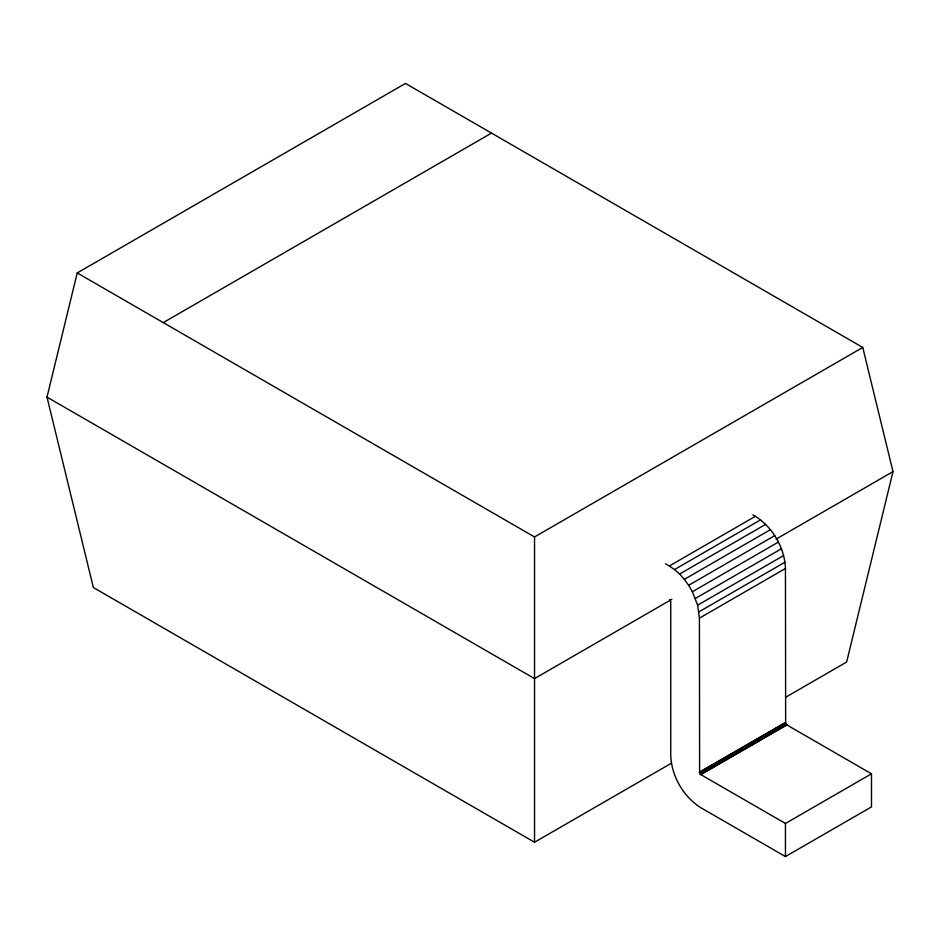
<?xml version="1.0" encoding="UTF-8"?>
<svg xmlns="http://www.w3.org/2000/svg" width="940" height="940" viewBox="0 0 940 940"><rect width="100%" height="100%" fill="white"/><g stroke="black" fill="none" stroke-linecap="round" stroke-linejoin="round"><path stroke-width="1.41" d="M671.559 763.116L534.531 842.24L93.354 587.524L47 397.115L77.233 272.941L405.469 83.425L862.767 347.447L893 471.622L846.646 662.03L785.746 697.198M163.266 322.608L491.514 133.092M77.233 272.941L534.531 536.952L862.767 347.447M665.567 563.836L669.315 565.998L755.349 516.33C772.903 527.469 784.583 547.703 785.452 568.477L785.652 723.4L786.886 724.952L871.486 773.796L871.486 806.908L785.452 856.575L700.852 807.73C683.298 796.591 671.618 776.358 670.749 755.572L670.749 601.6L669.797 599.497M669.315 565.998L674.544 569.546L760.577 519.867M674.544 569.546L679.608 574.035L765.642 524.367M679.608 574.035L684.367 579.346L770.4 529.678M684.367 579.346L688.668 585.303L774.701 535.636M671.818 599.321L534.531 678.586L47 397.115M776.052 539.137L893 471.622M871.486 773.796L785.452 823.464L700.852 774.619L699.618 773.068L699.419 618.156L697.609 605.207L692.38 591.73L778.414 542.063M695.389 598.439L781.422 548.772M697.609 605.207L783.643 555.54M698.961 611.846L785.006 562.179M699.419 618.156L785.452 568.477M699.419 772.139L785.452 722.461M699.442 772.433L785.476 722.766M699.513 772.75L785.546 723.083M699.618 773.068L785.652 723.4M699.76 773.397L785.793 723.718M699.936 773.702L785.969 724.023M700.136 773.984L786.169 724.317M700.37 774.231L786.404 724.564M700.606 774.454L786.639 724.775M700.852 774.619L786.886 724.952M752.846 514.885L755.349 516.33M688.668 585.303L692.38 591.73M785.452 823.464L785.452 856.575M534.531 536.952L534.531 842.24"/></g></svg>
